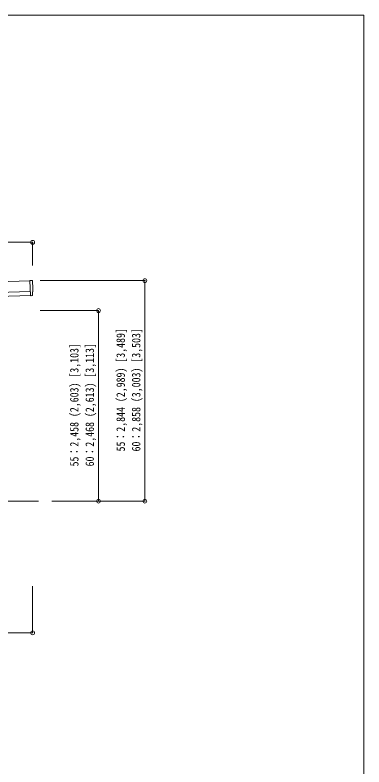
# Model space of a CAD drawing. Units: millimetres at full size, sheet at 1:50; details may follow other scales. Extents: x -14053 to 14053, y -9700 to 9700.
# Drawn here: x 8841 to 13347, y 0 to 9700 of the extents above; entities that cross this region are included whole.
import ezdxf
from ezdxf.enums import TextEntityAlignment as Align

# ---------------------------------------------------------------- set-up
doc = ezdxf.new("R2010")
doc.units = ezdxf.units.MM
doc.header["$LTSCALE"] = 50
doc.header["$PDMODE"] = 32
doc.header["$PDSIZE"] = 50
for name, color, linetype, lineweight in [('0-2_建具', 4, 'Continuous', 9), ('0-4_設備', 7, 'Continuous', 9), ('0-8_外構', 6, 'Continuous', 9), ('F-0_ﾚｲﾔ240', 7, 'Continuous', 9)]:
    doc.layers.add(name, color=color, linetype=linetype, lineweight=lineweight)
doc.styles.add('ＭＳ ゴシック', font='')
doc.styles.get('ＭＳ ゴシック').set_extended_font_data('MS Gothic')

msp = doc.modelspace()

# ---------------------------------------------------------------- linework, layer by layer
at = {"layer": '0-2_建具'}
for p, q in [((9032.91, 6272.51), (3649.9, 6093.08)), ((3654.56, 5953.16), (9037.57, 6132.59)), ((3656.23, 5903.19), (9039.24, 6082.62)), ((9039.33, 6079.85), (9039.37, 6078.85)), ((9058.99, 6079.51), (9065.89, 6080.1))]:
    msp.add_line(p, q, dxfattribs=at)
for points in [[(9064.35, 6277), (9032.74, 6277.6), (9039.33, 6079.85)], [(9068.63, 6083.18), (9067.06, 6130.19), (9067.66, 6130.21)], [(9058.24, 6079.76), (9057.55, 6080.36), (9039.37, 6078.85)]]:
    msp.add_lwpolyline(points, dxfattribs=at)
for centre, major_axis, ratio, start_param, end_param in [((9064.29, 6274), (3, 0.1), 0.99863, 6.2683889, 7.8016218), ((13829.85, 6362.39), (-4760.73, -158.69), 0.99863, 6.2683889, 6.2976778), ((9067.52, 6134.6), (4.4, 0.15), 0.99863, 4.712389, 6.2976778), ((9058.9, 6080.5), (0.75, -0.666), 0.9974, 4.712389, 5.5252311), ((9065.63, 6083.09), (2.25, -2), 0.9974, 5.5252311, 7.0411395)]:
    msp.add_ellipse(centre, major_axis=major_axis, ratio=ratio, start_param=start_param, end_param=end_param, dxfattribs=at)
at = {"layer": '0-4_設備'}
msp.add_line((9142.42, 3429.43), (7954.05, 3429.43), dxfattribs=at)
at = {"layer": '0-8_外構'}
for p, q in [((3618.9, 6768.4), (9068.57, 6768.4)), ((9068.57, 6768.4), (9068.57, 6468.4)), ((10517.57, 6273.55), (9167.57, 6273.55)), ((10517.57, 6273.55), (10517.57, 3429.43)), ((9918.57, 5887.77), (9167.57, 5887.77)), ((9918.57, 5887.77), (9918.57, 3429.43)), ((9918.57, 3429.43), (9317.57, 3429.43)), ((10517.57, 3429.43), (9317.57, 3429.43)), ((9068.57, 1730.43), (9068.57, 2330.43))]:
    msp.add_line(p, q, dxfattribs=at)
msp.add_lwpolyline([(3618.9, 1730.43), (4791.55, 1730.43), (7891.55, 1730.43), (9068.57, 1730.43)], dxfattribs=at)
for p in [(9068.57, 6768.4), (10517.57, 6273.55), (9918.57, 5887.77), (9918.57, 3429.43), (10517.57, 3429.43), (9068.57, 1730.43)]:
    msp.add_point(p, dxfattribs=at)
at = {"layer": 'F-0_ﾚｲﾔ240', "color": 5, "lineweight": 5}
for p, q in [((-14053.43, 9700), (13346.57, 9700)), ((13346.57, 9700), (13346.57, -9700))]:
    msp.add_line(p, q, dxfattribs=at)

# ---------------------------------------------------------------- texts
at = {"layer": '0-8_外構', "color": 7, "style": 'ＭＳ ゴシック', "width": 0.85}
for s, p in [('55：2,844 (2,989) [3,489]', (10292.57, 4070.24)), ('60：2,858 (3,003) [3,503]', (10492.57, 4070.24)), ('55：2,458 (2,603) [3,103]', (9693.57, 3877.35)), ('60：2,468 (2,613) [3,113]', (9893.57, 3877.35))]:
    msp.add_text(s, height=110, rotation=90, dxfattribs=at).set_placement(p, align=Align.BOTTOM_LEFT)

doc.saveas('drawing.dxf')
